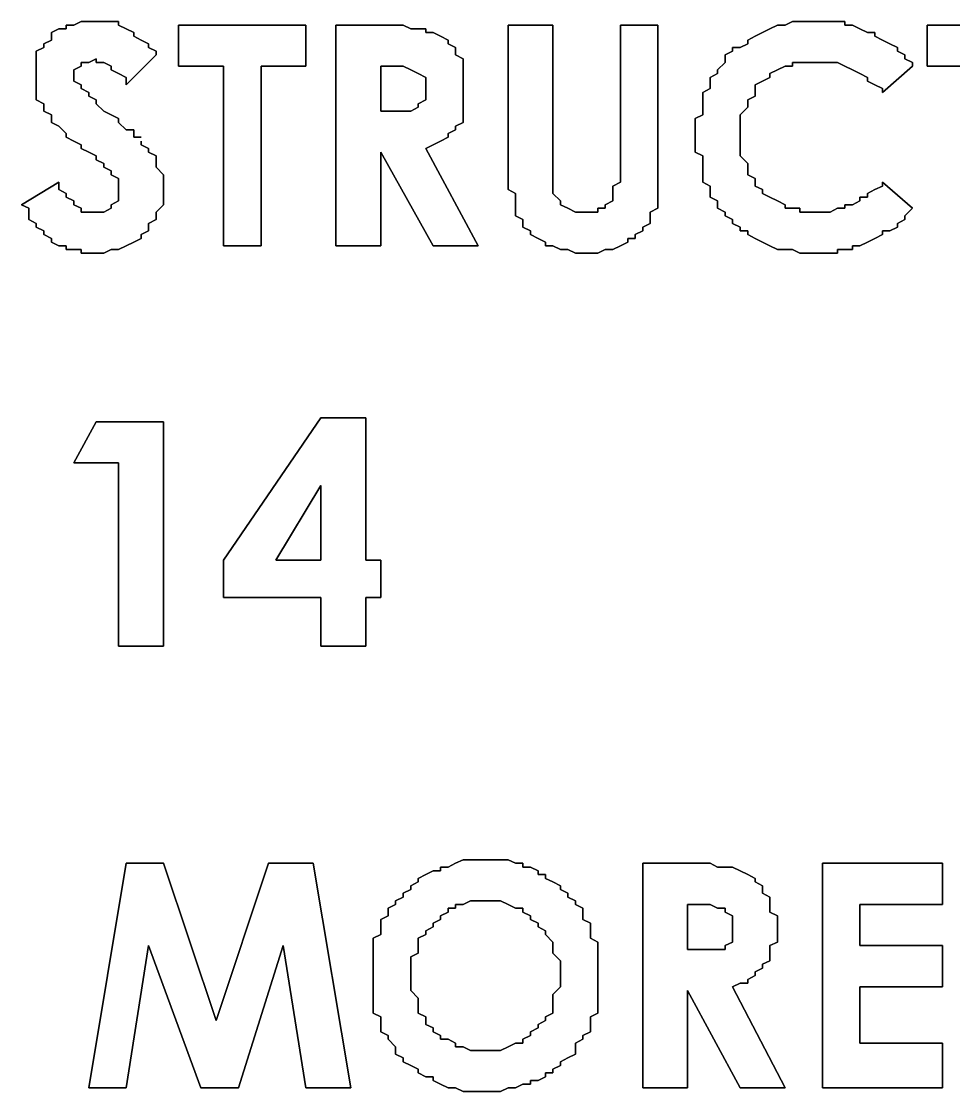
# Model space of a CAD drawing. Header units: metres. Extents: x 2.9 to 42.8, y 1.7 to 28.7.
# Drawn here: x 41.067 to 41.506, y 4.099 to 4.604 of the extents above; entities that cross this region are included whole.
import ezdxf

# ---------------------------------------------------------------- set-up
doc = ezdxf.new("R2010")
doc.units = ezdxf.units.M
doc.layers.add('NEGRO', color=7, linetype='Continuous')

msp = doc.modelspace()

# ---------------------------------------------------------------- linework, layer by layer
at = {"layer": 'NEGRO', "lineweight": -3}
for points in [[(41.0845, 4.6002), (41.081, 4.5985), (41.0845, 4.6002)], [(41.088, 4.6002), (41.0845, 4.6002), (41.088, 4.6002)], [(41.0916, 4.602), (41.088, 4.602), (41.0916, 4.602)], [(41.088, 4.602), (41.088, 4.6002), (41.088, 4.602)], [(41.0951, 4.6037), (41.0916, 4.602), (41.0951, 4.6037)], [(41.0986, 4.6037), (41.0951, 4.6037), (41.0986, 4.6037)], [(41.1021, 4.6037), (41.0986, 4.6037), (41.1021, 4.6037)], [(41.1057, 4.6037), (41.1021, 4.6037), (41.1057, 4.6037)], [(41.1092, 4.6037), (41.1057, 4.6037), (41.1092, 4.6037)], [(41.1127, 4.6037), (41.1092, 4.6037), (41.1127, 4.6037)], [(41.1127, 4.602), (41.1127, 4.6037), (41.1127, 4.602)], [(41.1162, 4.6002), (41.1127, 4.602), (41.1162, 4.6002)], [(41.1198, 4.5985), (41.1162, 4.6002), (41.1198, 4.5985)], [(41.1409, 4.602), (41.1409, 4.5826), (41.1409, 4.602)], [(41.2009, 4.602), (41.1409, 4.602), (41.2009, 4.602)], [(41.2009, 4.5826), (41.2009, 4.602), (41.2009, 4.5826)], [(41.215, 4.602), (41.215, 4.4979), (41.215, 4.602)], [(41.2362, 4.602), (41.215, 4.602), (41.2362, 4.602)], [(41.2397, 4.602), (41.2362, 4.602), (41.2397, 4.602)], [(41.2432, 4.602), (41.2397, 4.602), (41.2432, 4.602)], [(41.2468, 4.602), (41.2432, 4.602), (41.2468, 4.602)], [(41.2503, 4.6002), (41.2468, 4.602), (41.2503, 4.6002)], [(41.2538, 4.6002), (41.2503, 4.6002), (41.2538, 4.6002)], [(41.2574, 4.6002), (41.2538, 4.6002), (41.2574, 4.6002)], [(41.2574, 4.5985), (41.2574, 4.6002), (41.2574, 4.5985)], [(41.2962, 4.602), (41.2962, 4.5403), (41.2962, 4.602)], [(41.3173, 4.602), (41.2962, 4.602), (41.3173, 4.602)], [(41.3173, 4.535), (41.3173, 4.602), (41.3173, 4.535)], [(41.3667, 4.602), (41.3491, 4.602), (41.3667, 4.602)], [(41.3491, 4.602), (41.3491, 4.5367), (41.3491, 4.602)], [(41.3667, 4.5403), (41.3667, 4.602), (41.3667, 4.5403)], [(41.4196, 4.6002), (41.4161, 4.5985), (41.4196, 4.6002)], [(41.4232, 4.602), (41.4196, 4.6002), (41.4232, 4.602)], [(41.4267, 4.602), (41.4232, 4.602), (41.4267, 4.602)], [(41.4302, 4.6037), (41.4267, 4.602), (41.4302, 4.6037)], [(41.4337, 4.6037), (41.4302, 4.6037), (41.4337, 4.6037)], [(41.4373, 4.6037), (41.4337, 4.6037), (41.4373, 4.6037)], [(41.4408, 4.6037), (41.4373, 4.6037), (41.4408, 4.6037)], [(41.4443, 4.6037), (41.4408, 4.6037), (41.4443, 4.6037)], [(41.4479, 4.6037), (41.4443, 4.6037), (41.4479, 4.6037)], [(41.4514, 4.6037), (41.4479, 4.6037), (41.4514, 4.6037)], [(41.4549, 4.6037), (41.4514, 4.6037), (41.4549, 4.6037)], [(41.4549, 4.602), (41.4549, 4.6037), (41.4549, 4.602)], [(41.4584, 4.602), (41.4549, 4.602), (41.4584, 4.602)], [(41.462, 4.6002), (41.4584, 4.602), (41.462, 4.6002)], [(41.4655, 4.5985), (41.462, 4.6002), (41.4655, 4.5985)], [(41.4937, 4.602), (41.4937, 4.5826), (41.4937, 4.602)], [(41.5502, 4.602), (41.4937, 4.602), (41.5502, 4.602)], [(41.081, 4.5985), (41.081, 4.5967), (41.081, 4.5985)], [(41.081, 4.5967), (41.081, 4.5949), (41.081, 4.5967)], [(41.1198, 4.5967), (41.1198, 4.5985), (41.1198, 4.5967)], [(41.1233, 4.5949), (41.1198, 4.5967), (41.1233, 4.5949)], [(41.2609, 4.5985), (41.2574, 4.5985), (41.2609, 4.5985)], [(41.2644, 4.5967), (41.2609, 4.5985), (41.2644, 4.5967)], [(41.2679, 4.5949), (41.2644, 4.5967), (41.2679, 4.5949)], [(41.4126, 4.5967), (41.4091, 4.5949), (41.4126, 4.5967)], [(41.4161, 4.5985), (41.4126, 4.5967), (41.4161, 4.5985)], [(41.469, 4.5985), (41.4655, 4.5985), (41.469, 4.5985)], [(41.469, 4.5967), (41.469, 4.5985), (41.469, 4.5967)], [(41.4726, 4.5949), (41.469, 4.5967), (41.4726, 4.5949)], [(41.0774, 4.5914), (41.0739, 4.5896), (41.0774, 4.5914)], [(41.081, 4.5949), (41.0774, 4.5932), (41.081, 4.5949)], [(41.0774, 4.5932), (41.0774, 4.5914), (41.0774, 4.5932)], [(41.1268, 4.5932), (41.1233, 4.5949), (41.1268, 4.5932)], [(41.1268, 4.5914), (41.1268, 4.5932), (41.1268, 4.5914)], [(41.1304, 4.5896), (41.1268, 4.5914), (41.1304, 4.5896)], [(41.2679, 4.5932), (41.2679, 4.5949), (41.2679, 4.5932)], [(41.2715, 4.5914), (41.2679, 4.5932), (41.2715, 4.5914)], [(41.2715, 4.5896), (41.2715, 4.5914), (41.2715, 4.5896)], [(41.4055, 4.5914), (41.402, 4.5914), (41.4055, 4.5914)], [(41.402, 4.5914), (41.402, 4.5896), (41.402, 4.5914)], [(41.4091, 4.5932), (41.4055, 4.5914), (41.4091, 4.5932)], [(41.4091, 4.5949), (41.4091, 4.5932), (41.4091, 4.5949)], [(41.4761, 4.5932), (41.4726, 4.5949), (41.4761, 4.5932)], [(41.4796, 4.5914), (41.4761, 4.5932), (41.4796, 4.5914)], [(41.4796, 4.5896), (41.4796, 4.5914), (41.4796, 4.5896)], [(41.0739, 4.5896), (41.0739, 4.5879), (41.0739, 4.5896)], [(41.0739, 4.5879), (41.0739, 4.5843), (41.0739, 4.5879)], [(41.0986, 4.5843), (41.1021, 4.5861), (41.0986, 4.5843)], [(41.1021, 4.5861), (41.1021, 4.5843), (41.1021, 4.5861)], [(41.1162, 4.5738), (41.1304, 4.5879), (41.1162, 4.5738)], [(41.1304, 4.5879), (41.1304, 4.5896), (41.1304, 4.5879)], [(41.2715, 4.5879), (41.2715, 4.5896), (41.2715, 4.5879)], [(41.275, 4.5861), (41.2715, 4.5879), (41.275, 4.5861)], [(41.275, 4.5843), (41.275, 4.5861), (41.275, 4.5843)], [(41.402, 4.5896), (41.3985, 4.5879), (41.402, 4.5896)], [(41.3985, 4.5879), (41.3985, 4.5861), (41.3985, 4.5879)], [(41.3985, 4.5861), (41.3985, 4.5843), (41.3985, 4.5861)], [(41.4831, 4.5879), (41.4796, 4.5896), (41.4831, 4.5879)], [(41.4831, 4.5861), (41.4831, 4.5879), (41.4831, 4.5861)], [(41.4867, 4.5843), (41.4831, 4.5861), (41.4867, 4.5843)], [(41.0739, 4.5843), (41.0739, 4.5826), (41.0739, 4.5843)], [(41.0739, 4.5826), (41.0739, 4.5808), (41.0739, 4.5826)], [(41.0739, 4.5808), (41.0739, 4.5773), (41.0739, 4.5808)], [(41.0916, 4.5808), (41.0951, 4.5826), (41.0916, 4.5808)], [(41.0916, 4.5791), (41.0916, 4.5808), (41.0916, 4.5791)], [(41.0951, 4.5826), (41.0951, 4.5843), (41.0951, 4.5826)], [(41.0951, 4.5843), (41.0986, 4.5843), (41.0951, 4.5843)], [(41.1021, 4.5843), (41.1057, 4.5843), (41.1021, 4.5843)], [(41.1057, 4.5843), (41.1092, 4.5826), (41.1057, 4.5843)], [(41.1092, 4.5826), (41.1092, 4.5808), (41.1092, 4.5826)], [(41.1092, 4.5808), (41.1127, 4.5791), (41.1092, 4.5808)], [(41.1409, 4.5826), (41.1621, 4.5826), (41.1409, 4.5826)], [(41.1621, 4.5826), (41.1621, 4.4979), (41.1621, 4.5826)], [(41.1798, 4.4979), (41.1798, 4.5826), (41.1798, 4.4979)], [(41.1798, 4.5826), (41.2009, 4.5826), (41.1798, 4.5826)], [(41.2362, 4.5614), (41.2362, 4.5826), (41.2362, 4.5614)], [(41.2362, 4.5826), (41.2397, 4.5826), (41.2362, 4.5826)], [(41.2397, 4.5826), (41.2432, 4.5826), (41.2397, 4.5826)], [(41.2432, 4.5826), (41.2468, 4.5826), (41.2432, 4.5826)], [(41.2468, 4.5826), (41.2503, 4.5808), (41.2468, 4.5826)], [(41.2503, 4.5808), (41.2538, 4.5791), (41.2503, 4.5808)], [(41.275, 4.5826), (41.275, 4.5843), (41.275, 4.5826)], [(41.275, 4.5791), (41.275, 4.5826), (41.275, 4.5791)], [(41.3985, 4.5843), (41.3949, 4.5808), (41.3985, 4.5843)], [(41.3949, 4.5808), (41.3949, 4.5791), (41.3949, 4.5808)], [(41.4196, 4.5791), (41.4232, 4.5808), (41.4196, 4.5791)], [(41.4232, 4.5808), (41.4267, 4.5826), (41.4232, 4.5808)], [(41.4267, 4.5826), (41.4302, 4.5826), (41.4267, 4.5826)], [(41.4302, 4.5826), (41.4302, 4.5843), (41.4302, 4.5826)], [(41.4302, 4.5843), (41.4337, 4.5843), (41.4302, 4.5843)], [(41.4337, 4.5843), (41.4373, 4.5843), (41.4337, 4.5843)], [(41.4373, 4.5843), (41.4408, 4.5843), (41.4373, 4.5843)], [(41.4408, 4.5843), (41.4443, 4.5843), (41.4408, 4.5843)], [(41.4443, 4.5843), (41.4479, 4.5843), (41.4443, 4.5843)], [(41.4479, 4.5843), (41.4514, 4.5843), (41.4479, 4.5843)], [(41.4514, 4.5843), (41.4549, 4.5826), (41.4514, 4.5843)], [(41.4549, 4.5826), (41.4584, 4.5808), (41.4549, 4.5826)], [(41.4584, 4.5808), (41.462, 4.5791), (41.4584, 4.5808)], [(41.4726, 4.5702), (41.4867, 4.5826), (41.4726, 4.5702)], [(41.4867, 4.5826), (41.4867, 4.5843), (41.4867, 4.5826)], [(41.4937, 4.5826), (41.5114, 4.5826), (41.4937, 4.5826)], [(41.0739, 4.5773), (41.0739, 4.5738), (41.0739, 4.5773)], [(41.0916, 4.5755), (41.0916, 4.5791), (41.0916, 4.5755)], [(41.0951, 4.5738), (41.0916, 4.5755), (41.0951, 4.5738)], [(41.1127, 4.5791), (41.1162, 4.5773), (41.1127, 4.5791)], [(41.1162, 4.5773), (41.1162, 4.5738), (41.1162, 4.5773)], [(41.2538, 4.5791), (41.2574, 4.5773), (41.2538, 4.5791)], [(41.2574, 4.5773), (41.2574, 4.5738), (41.2574, 4.5773)], [(41.275, 4.5773), (41.275, 4.5791), (41.275, 4.5773)], [(41.275, 4.5738), (41.275, 4.5773), (41.275, 4.5738)], [(41.3949, 4.5791), (41.3914, 4.5773), (41.3949, 4.5791)], [(41.3914, 4.5773), (41.3914, 4.5755), (41.3914, 4.5773)], [(41.3914, 4.5755), (41.3914, 4.5738), (41.3914, 4.5755)], [(41.4126, 4.5738), (41.4161, 4.5755), (41.4126, 4.5738)], [(41.4161, 4.5755), (41.4196, 4.5773), (41.4161, 4.5755)], [(41.4196, 4.5773), (41.4196, 4.5791), (41.4196, 4.5773)], [(41.462, 4.5791), (41.4655, 4.5773), (41.462, 4.5791)], [(41.4655, 4.5773), (41.4655, 4.5755), (41.4655, 4.5773)], [(41.4655, 4.5755), (41.469, 4.5738), (41.4655, 4.5755)], [(41.0739, 4.5738), (41.0739, 4.572), (41.0739, 4.5738)], [(41.0739, 4.572), (41.0739, 4.5702), (41.0739, 4.572)], [(41.0739, 4.5702), (41.0739, 4.5667), (41.0739, 4.5702)], [(41.0951, 4.572), (41.0951, 4.5738), (41.0951, 4.572)], [(41.0986, 4.5702), (41.0951, 4.572), (41.0986, 4.5702)], [(41.0986, 4.5685), (41.0986, 4.5702), (41.0986, 4.5685)], [(41.2574, 4.5738), (41.2574, 4.572), (41.2574, 4.5738)], [(41.2574, 4.572), (41.2574, 4.5685), (41.2574, 4.572)], [(41.275, 4.572), (41.275, 4.5738), (41.275, 4.572)], [(41.275, 4.5685), (41.275, 4.572), (41.275, 4.5685)], [(41.3914, 4.572), (41.3879, 4.5702), (41.3914, 4.572)], [(41.3879, 4.5702), (41.3879, 4.5667), (41.3879, 4.5702)], [(41.3914, 4.5738), (41.3914, 4.572), (41.3914, 4.5738)], [(41.4126, 4.572), (41.4126, 4.5738), (41.4126, 4.572)], [(41.4126, 4.5685), (41.4126, 4.572), (41.4126, 4.5685)], [(41.469, 4.5738), (41.4726, 4.572), (41.469, 4.5738)], [(41.4726, 4.572), (41.4726, 4.5702), (41.4726, 4.572)], [(41.0739, 4.5667), (41.0774, 4.5649), (41.0739, 4.5667)], [(41.0774, 4.5649), (41.0774, 4.5632), (41.0774, 4.5649)], [(41.1021, 4.5667), (41.0986, 4.5685), (41.1021, 4.5667)], [(41.1021, 4.5649), (41.1021, 4.5667), (41.1021, 4.5649)], [(41.1057, 4.5614), (41.1021, 4.5649), (41.1057, 4.5614)], [(41.2574, 4.5667), (41.2538, 4.5649), (41.2574, 4.5667)], [(41.2538, 4.5649), (41.2538, 4.5632), (41.2538, 4.5649)], [(41.2574, 4.5685), (41.2574, 4.5667), (41.2574, 4.5685)], [(41.275, 4.5667), (41.275, 4.5685), (41.275, 4.5667)], [(41.275, 4.5632), (41.275, 4.5667), (41.275, 4.5632)], [(41.3879, 4.5667), (41.3879, 4.5649), (41.3879, 4.5667)], [(41.3879, 4.5649), (41.3879, 4.5632), (41.3879, 4.5649)], [(41.4091, 4.5667), (41.4126, 4.5685), (41.4091, 4.5667)], [(41.4091, 4.5649), (41.4091, 4.5667), (41.4091, 4.5649)], [(41.4091, 4.5632), (41.4091, 4.5649), (41.4091, 4.5632)], [(41.0774, 4.5632), (41.0774, 4.5614), (41.0774, 4.5632)], [(41.0774, 4.5614), (41.081, 4.5597), (41.0774, 4.5614)], [(41.1092, 4.5597), (41.1057, 4.5614), (41.1092, 4.5597)], [(41.2397, 4.5614), (41.2362, 4.5614), (41.2397, 4.5614)], [(41.2432, 4.5614), (41.2397, 4.5614), (41.2432, 4.5614)], [(41.2468, 4.5614), (41.2432, 4.5614), (41.2468, 4.5614)], [(41.2503, 4.5614), (41.2468, 4.5614), (41.2503, 4.5614)], [(41.2538, 4.5632), (41.2503, 4.5614), (41.2538, 4.5632)], [(41.275, 4.5614), (41.275, 4.5632), (41.275, 4.5614)], [(41.275, 4.5597), (41.275, 4.5614), (41.275, 4.5597)], [(41.3879, 4.5632), (41.3879, 4.5597), (41.3879, 4.5632)], [(41.4055, 4.5597), (41.4091, 4.5632), (41.4055, 4.5597)], [(41.081, 4.5597), (41.081, 4.5579), (41.081, 4.5597)], [(41.081, 4.5579), (41.081, 4.5561), (41.081, 4.5579)], [(41.081, 4.5561), (41.0845, 4.5544), (41.081, 4.5561)], [(41.1127, 4.5579), (41.1092, 4.5597), (41.1127, 4.5579)], [(41.1127, 4.5561), (41.1127, 4.5579), (41.1127, 4.5561)], [(41.1162, 4.5526), (41.1127, 4.5561), (41.1162, 4.5526)], [(41.2715, 4.5544), (41.275, 4.5561), (41.2715, 4.5544)], [(41.275, 4.5561), (41.275, 4.5597), (41.275, 4.5561)], [(41.3879, 4.5597), (41.3844, 4.5579), (41.3879, 4.5597)], [(41.3844, 4.5579), (41.3844, 4.5544), (41.3844, 4.5579)], [(41.4055, 4.5579), (41.4055, 4.5597), (41.4055, 4.5579)], [(41.4055, 4.5561), (41.4055, 4.5579), (41.4055, 4.5561)], [(41.4055, 4.5526), (41.4055, 4.5561), (41.4055, 4.5526)], [(41.0845, 4.5544), (41.088, 4.5508), (41.0845, 4.5544)], [(41.088, 4.5508), (41.088, 4.5491), (41.088, 4.5508)], [(41.1198, 4.5526), (41.1162, 4.5526), (41.1198, 4.5526)], [(41.1198, 4.5508), (41.1198, 4.5526), (41.1198, 4.5508)], [(41.1198, 4.5491), (41.1198, 4.5508), (41.1198, 4.5491)], [(41.2679, 4.5508), (41.2715, 4.5526), (41.2679, 4.5508)], [(41.2679, 4.5491), (41.2679, 4.5508), (41.2679, 4.5491)], [(41.2715, 4.5526), (41.2715, 4.5544), (41.2715, 4.5526)], [(41.3844, 4.5544), (41.3844, 4.5526), (41.3844, 4.5544)], [(41.3844, 4.5526), (41.3844, 4.5491), (41.3844, 4.5526)], [(41.4055, 4.5508), (41.4055, 4.5526), (41.4055, 4.5508)], [(41.4055, 4.5491), (41.4055, 4.5508), (41.4055, 4.5491)], [(41.088, 4.5491), (41.0916, 4.5473), (41.088, 4.5491)], [(41.0916, 4.5473), (41.0951, 4.5455), (41.0916, 4.5473)], [(41.0951, 4.5455), (41.0951, 4.5438), (41.0951, 4.5455)], [(41.1233, 4.5491), (41.1198, 4.5491), (41.1233, 4.5491)], [(41.1233, 4.5455), (41.1233, 4.5473), (41.1233, 4.5455)], [(41.1268, 4.5438), (41.1233, 4.5455), (41.1268, 4.5438)], [(41.2574, 4.5438), (41.2609, 4.5455), (41.2574, 4.5438)], [(41.2609, 4.5455), (41.2644, 4.5473), (41.2609, 4.5455)], [(41.2644, 4.5473), (41.2679, 4.5491), (41.2644, 4.5473)], [(41.3844, 4.5491), (41.3844, 4.5473), (41.3844, 4.5491)], [(41.3844, 4.5473), (41.3844, 4.5455), (41.3844, 4.5473)], [(41.3844, 4.5455), (41.3844, 4.542), (41.3844, 4.5455)], [(41.4055, 4.5473), (41.4055, 4.5491), (41.4055, 4.5473)], [(41.4055, 4.5438), (41.4055, 4.5473), (41.4055, 4.5438)], [(41.0951, 4.5438), (41.0986, 4.542), (41.0951, 4.5438)], [(41.0986, 4.542), (41.1021, 4.5403), (41.0986, 4.542)], [(41.1021, 4.5403), (41.1021, 4.5385), (41.1021, 4.5403)], [(41.1268, 4.542), (41.1268, 4.5438), (41.1268, 4.542)], [(41.1304, 4.5403), (41.1268, 4.542), (41.1304, 4.5403)], [(41.1304, 4.5385), (41.1304, 4.5403), (41.1304, 4.5385)], [(41.2362, 4.4979), (41.2362, 4.542), (41.2362, 4.4979)], [(41.2362, 4.542), (41.2609, 4.4979), (41.2362, 4.542)], [(41.2821, 4.4979), (41.2574, 4.5438), (41.2821, 4.4979)], [(41.2962, 4.5403), (41.2962, 4.5367), (41.2962, 4.5403)], [(41.3667, 4.5367), (41.3667, 4.5403), (41.3667, 4.5367)], [(41.3844, 4.542), (41.3879, 4.5403), (41.3844, 4.542)], [(41.3879, 4.5403), (41.3879, 4.5367), (41.3879, 4.5403)], [(41.4055, 4.542), (41.4055, 4.5438), (41.4055, 4.542)], [(41.4055, 4.5403), (41.4055, 4.542), (41.4055, 4.5403)], [(41.4091, 4.5367), (41.4055, 4.5403), (41.4091, 4.5367)], [(41.1021, 4.5385), (41.1057, 4.5367), (41.1021, 4.5385)], [(41.1057, 4.5367), (41.1057, 4.535), (41.1057, 4.5367)], [(41.1057, 4.535), (41.1092, 4.5332), (41.1057, 4.535)], [(41.1304, 4.5367), (41.1304, 4.5385), (41.1304, 4.5367)], [(41.1304, 4.535), (41.1304, 4.5367), (41.1304, 4.535)], [(41.1339, 4.5314), (41.1304, 4.535), (41.1339, 4.5314)], [(41.2962, 4.5367), (41.2962, 4.5332), (41.2962, 4.5367)], [(41.3173, 4.5314), (41.3173, 4.535), (41.3173, 4.5314)], [(41.3491, 4.5367), (41.3491, 4.535), (41.3491, 4.5367)], [(41.3491, 4.535), (41.3491, 4.5314), (41.3491, 4.535)], [(41.3667, 4.5332), (41.3667, 4.5367), (41.3667, 4.5332)], [(41.3879, 4.5367), (41.3879, 4.535), (41.3879, 4.5367)], [(41.3879, 4.535), (41.3879, 4.5332), (41.3879, 4.535)], [(41.4091, 4.535), (41.4091, 4.5367), (41.4091, 4.535)], [(41.4091, 4.5332), (41.4091, 4.535), (41.4091, 4.5332)], [(41.1092, 4.5332), (41.1092, 4.5314), (41.1092, 4.5332)], [(41.1092, 4.5314), (41.1127, 4.5297), (41.1092, 4.5314)], [(41.1127, 4.5297), (41.1127, 4.5279), (41.1127, 4.5297)], [(41.1339, 4.5297), (41.1339, 4.5314), (41.1339, 4.5297)], [(41.1339, 4.5261), (41.1339, 4.5297), (41.1339, 4.5261)], [(41.2962, 4.5332), (41.2962, 4.5314), (41.2962, 4.5332)], [(41.2962, 4.5314), (41.2962, 4.5279), (41.2962, 4.5314)], [(41.3173, 4.5279), (41.3173, 4.5314), (41.3173, 4.5279)], [(41.3491, 4.5314), (41.3491, 4.5279), (41.3491, 4.5314)], [(41.3667, 4.5297), (41.3667, 4.5332), (41.3667, 4.5297)], [(41.3667, 4.5279), (41.3667, 4.5297), (41.3667, 4.5279)], [(41.3879, 4.5332), (41.3879, 4.5297), (41.3879, 4.5332)], [(41.3879, 4.5297), (41.3879, 4.5279), (41.3879, 4.5297)], [(41.4091, 4.5314), (41.4091, 4.5332), (41.4091, 4.5314)], [(41.4126, 4.5297), (41.4091, 4.5314), (41.4126, 4.5297)], [(41.4126, 4.5261), (41.4126, 4.5297), (41.4126, 4.5261)], [(41.0845, 4.5279), (41.0669, 4.5173), (41.0845, 4.5279)], [(41.0845, 4.5244), (41.0845, 4.5279), (41.0845, 4.5244)], [(41.1127, 4.5279), (41.1127, 4.5261), (41.1127, 4.5279)], [(41.1127, 4.5261), (41.1127, 4.5226), (41.1127, 4.5261)], [(41.1339, 4.5244), (41.1339, 4.5261), (41.1339, 4.5244)], [(41.2962, 4.5279), (41.2962, 4.5244), (41.2962, 4.5279)], [(41.3173, 4.5261), (41.3173, 4.5279), (41.3173, 4.5261)], [(41.3173, 4.5226), (41.3173, 4.5261), (41.3173, 4.5226)], [(41.3491, 4.5279), (41.3456, 4.5261), (41.3491, 4.5279)], [(41.3456, 4.5261), (41.3456, 4.5244), (41.3456, 4.5261)], [(41.3667, 4.5244), (41.3667, 4.5279), (41.3667, 4.5244)], [(41.3879, 4.5279), (41.3914, 4.5261), (41.3879, 4.5279)], [(41.3914, 4.5261), (41.3914, 4.5244), (41.3914, 4.5261)], [(41.4161, 4.5244), (41.4126, 4.5261), (41.4161, 4.5244)], [(41.4726, 4.5261), (41.469, 4.5244), (41.4726, 4.5261)], [(41.4867, 4.5156), (41.4726, 4.5279), (41.4867, 4.5156)], [(41.4726, 4.5279), (41.4726, 4.5261), (41.4726, 4.5279)], [(41.088, 4.5226), (41.0845, 4.5244), (41.088, 4.5226)], [(41.088, 4.5208), (41.088, 4.5226), (41.088, 4.5208)], [(41.0916, 4.5191), (41.088, 4.5208), (41.0916, 4.5191)], [(41.1127, 4.5226), (41.1127, 4.5208), (41.1127, 4.5226)], [(41.1127, 4.5208), (41.1127, 4.5191), (41.1127, 4.5208)], [(41.1339, 4.5208), (41.1339, 4.5244), (41.1339, 4.5208)], [(41.1339, 4.5191), (41.1339, 4.5208), (41.1339, 4.5191)], [(41.2962, 4.5244), (41.2997, 4.5226), (41.2962, 4.5244)], [(41.2997, 4.5226), (41.2997, 4.5208), (41.2997, 4.5226)], [(41.2997, 4.5208), (41.2997, 4.5173), (41.2997, 4.5208)], [(41.3209, 4.5191), (41.3173, 4.5226), (41.3209, 4.5191)], [(41.3456, 4.5244), (41.3456, 4.5226), (41.3456, 4.5244)], [(41.3456, 4.5226), (41.3456, 4.5191), (41.3456, 4.5226)], [(41.3667, 4.5226), (41.3667, 4.5244), (41.3667, 4.5226)], [(41.3667, 4.5208), (41.3667, 4.5226), (41.3667, 4.5208)], [(41.3667, 4.5191), (41.3667, 4.5208), (41.3667, 4.5191)], [(41.3914, 4.5244), (41.3914, 4.5208), (41.3914, 4.5244)], [(41.3914, 4.5208), (41.3949, 4.5191), (41.3914, 4.5208)], [(41.4161, 4.5226), (41.4161, 4.5244), (41.4161, 4.5226)], [(41.4196, 4.5208), (41.4161, 4.5226), (41.4196, 4.5208)], [(41.4232, 4.5191), (41.4196, 4.5208), (41.4232, 4.5191)], [(41.4655, 4.5208), (41.462, 4.5208), (41.4655, 4.5208)], [(41.462, 4.5208), (41.462, 4.5191), (41.462, 4.5208)], [(41.469, 4.5244), (41.4655, 4.5226), (41.469, 4.5244)], [(41.4655, 4.5226), (41.4655, 4.5208), (41.4655, 4.5226)], [(41.0669, 4.5173), (41.0704, 4.5156), (41.0669, 4.5173)], [(41.0704, 4.5156), (41.0704, 4.512), (41.0704, 4.5156)], [(41.0916, 4.5173), (41.0916, 4.5191), (41.0916, 4.5173)], [(41.0951, 4.5156), (41.0916, 4.5173), (41.0951, 4.5156)], [(41.0951, 4.5138), (41.0951, 4.5156), (41.0951, 4.5138)], [(41.1092, 4.5156), (41.1057, 4.5138), (41.1092, 4.5156)], [(41.1127, 4.5191), (41.1092, 4.5173), (41.1127, 4.5191)], [(41.1092, 4.5173), (41.1092, 4.5156), (41.1092, 4.5173)], [(41.1304, 4.5138), (41.1339, 4.5173), (41.1304, 4.5138)], [(41.1339, 4.5173), (41.1339, 4.5191), (41.1339, 4.5173)], [(41.2997, 4.5173), (41.2997, 4.5156), (41.2997, 4.5173)], [(41.2997, 4.5156), (41.2997, 4.5138), (41.2997, 4.5156)], [(41.3209, 4.5173), (41.3209, 4.5191), (41.3209, 4.5173)], [(41.3244, 4.5156), (41.3209, 4.5173), (41.3244, 4.5156)], [(41.3279, 4.5138), (41.3244, 4.5156), (41.3279, 4.5138)], [(41.342, 4.5156), (41.3385, 4.5156), (41.342, 4.5156)], [(41.3385, 4.5156), (41.3385, 4.5138), (41.3385, 4.5156)], [(41.3456, 4.5191), (41.342, 4.5173), (41.3456, 4.5191)], [(41.342, 4.5173), (41.342, 4.5156), (41.342, 4.5173)], [(41.3632, 4.5138), (41.3667, 4.5156), (41.3632, 4.5138)], [(41.3667, 4.5173), (41.3667, 4.5191), (41.3667, 4.5173)], [(41.3667, 4.5156), (41.3667, 4.5173), (41.3667, 4.5156)], [(41.3949, 4.5191), (41.3949, 4.5173), (41.3949, 4.5191)], [(41.3949, 4.5173), (41.3949, 4.5156), (41.3949, 4.5173)], [(41.3949, 4.5156), (41.3985, 4.5138), (41.3949, 4.5156)], [(41.4267, 4.5173), (41.4232, 4.5191), (41.4267, 4.5173)], [(41.4267, 4.5156), (41.4267, 4.5173), (41.4267, 4.5156)], [(41.4302, 4.5156), (41.4267, 4.5156), (41.4302, 4.5156)], [(41.4337, 4.5156), (41.4302, 4.5156), (41.4337, 4.5156)], [(41.4337, 4.5138), (41.4337, 4.5156), (41.4337, 4.5138)], [(41.4514, 4.5156), (41.4479, 4.5138), (41.4514, 4.5156)], [(41.4549, 4.5156), (41.4514, 4.5156), (41.4549, 4.5156)], [(41.4584, 4.5173), (41.4549, 4.5173), (41.4584, 4.5173)], [(41.4549, 4.5173), (41.4549, 4.5156), (41.4549, 4.5173)], [(41.462, 4.5191), (41.4584, 4.5173), (41.462, 4.5191)], [(41.4831, 4.512), (41.4867, 4.5156), (41.4831, 4.512)], [(41.0704, 4.512), (41.0704, 4.5103), (41.0704, 4.512)], [(41.0704, 4.5103), (41.0739, 4.5085), (41.0704, 4.5103)], [(41.0986, 4.5138), (41.0951, 4.5138), (41.0986, 4.5138)], [(41.1021, 4.5138), (41.0986, 4.5138), (41.1021, 4.5138)], [(41.1057, 4.5138), (41.1021, 4.5138), (41.1057, 4.5138)], [(41.1268, 4.5085), (41.1304, 4.5103), (41.1268, 4.5085)], [(41.1304, 4.512), (41.1304, 4.5138), (41.1304, 4.512)], [(41.1304, 4.5103), (41.1304, 4.512), (41.1304, 4.5103)], [(41.2997, 4.5138), (41.2997, 4.512), (41.2997, 4.5138)], [(41.2997, 4.512), (41.3032, 4.5103), (41.2997, 4.512)], [(41.3032, 4.5103), (41.3032, 4.5085), (41.3032, 4.5103)], [(41.3314, 4.5138), (41.3279, 4.5138), (41.3314, 4.5138)], [(41.335, 4.5138), (41.3314, 4.5138), (41.335, 4.5138)], [(41.3385, 4.5138), (41.335, 4.5138), (41.3385, 4.5138)], [(41.3632, 4.5103), (41.3632, 4.5138), (41.3632, 4.5103)], [(41.3632, 4.5085), (41.3632, 4.5103), (41.3632, 4.5085)], [(41.3985, 4.5138), (41.3985, 4.512), (41.3985, 4.5138)], [(41.3985, 4.512), (41.402, 4.5103), (41.3985, 4.512)], [(41.402, 4.5103), (41.402, 4.5085), (41.402, 4.5103)], [(41.4373, 4.5138), (41.4337, 4.5138), (41.4373, 4.5138)], [(41.4408, 4.5138), (41.4373, 4.5138), (41.4408, 4.5138)], [(41.4443, 4.5138), (41.4408, 4.5138), (41.4443, 4.5138)], [(41.4479, 4.5138), (41.4443, 4.5138), (41.4479, 4.5138)], [(41.4796, 4.5085), (41.4831, 4.5103), (41.4796, 4.5085)], [(41.4831, 4.5103), (41.4831, 4.512), (41.4831, 4.5103)], [(41.0739, 4.5085), (41.0739, 4.5067), (41.0739, 4.5085)], [(41.0739, 4.5067), (41.0774, 4.505), (41.0739, 4.5067)], [(41.0774, 4.505), (41.0774, 4.5032), (41.0774, 4.505)], [(41.1233, 4.5032), (41.1268, 4.505), (41.1233, 4.5032)], [(41.1268, 4.5067), (41.1268, 4.5085), (41.1268, 4.5067)], [(41.1268, 4.505), (41.1268, 4.5067), (41.1268, 4.505)], [(41.3032, 4.5085), (41.3032, 4.5067), (41.3032, 4.5085)], [(41.3032, 4.5067), (41.3068, 4.505), (41.3032, 4.5067)], [(41.3068, 4.505), (41.3068, 4.5032), (41.3068, 4.505)], [(41.3561, 4.5032), (41.3597, 4.505), (41.3561, 4.5032)], [(41.3597, 4.5067), (41.3632, 4.5085), (41.3597, 4.5067)], [(41.3597, 4.505), (41.3597, 4.5067), (41.3597, 4.505)], [(41.402, 4.5085), (41.4055, 4.5067), (41.402, 4.5085)], [(41.4055, 4.5067), (41.4055, 4.505), (41.4055, 4.5067)], [(41.4055, 4.505), (41.4091, 4.505), (41.4055, 4.505)], [(41.4091, 4.505), (41.4091, 4.5032), (41.4091, 4.505)], [(41.4726, 4.5032), (41.4726, 4.505), (41.4726, 4.5032)], [(41.4726, 4.505), (41.4761, 4.505), (41.4726, 4.505)], [(41.4761, 4.505), (41.4796, 4.5067), (41.4761, 4.505)], [(41.4796, 4.5067), (41.4796, 4.5085), (41.4796, 4.5067)], [(41.0774, 4.5032), (41.081, 4.5014), (41.0774, 4.5032)], [(41.081, 4.5014), (41.081, 4.4997), (41.081, 4.5014)], [(41.081, 4.4997), (41.0845, 4.4979), (41.081, 4.4997)], [(41.1162, 4.4979), (41.1198, 4.4997), (41.1162, 4.4979)], [(41.1198, 4.4997), (41.1233, 4.5014), (41.1198, 4.4997)], [(41.1233, 4.5014), (41.1233, 4.5032), (41.1233, 4.5014)], [(41.3068, 4.5032), (41.3103, 4.5014), (41.3068, 4.5032)], [(41.3103, 4.5014), (41.3138, 4.4997), (41.3103, 4.5014)], [(41.3138, 4.4997), (41.3138, 4.4979), (41.3138, 4.4997)], [(41.3491, 4.4979), (41.3526, 4.4997), (41.3491, 4.4979)], [(41.3526, 4.4997), (41.3526, 4.5014), (41.3526, 4.4997)], [(41.3526, 4.5014), (41.3561, 4.5014), (41.3526, 4.5014)], [(41.3561, 4.5014), (41.3561, 4.5032), (41.3561, 4.5014)], [(41.4091, 4.5032), (41.4126, 4.5014), (41.4091, 4.5032)], [(41.4126, 4.5014), (41.4161, 4.4997), (41.4126, 4.5014)], [(41.4161, 4.4997), (41.4196, 4.4979), (41.4161, 4.4997)], [(41.462, 4.4979), (41.4655, 4.4997), (41.462, 4.4979)], [(41.4655, 4.4997), (41.469, 4.5014), (41.4655, 4.4997)], [(41.469, 4.5014), (41.4726, 4.5032), (41.469, 4.5014)], [(41.0845, 4.4979), (41.088, 4.4979), (41.0845, 4.4979)], [(41.088, 4.4979), (41.088, 4.4962), (41.088, 4.4979)], [(41.088, 4.4962), (41.0916, 4.4962), (41.088, 4.4962)], [(41.0916, 4.4962), (41.0951, 4.4962), (41.0916, 4.4962)], [(41.0951, 4.4962), (41.0951, 4.4944), (41.0951, 4.4962)], [(41.0951, 4.4944), (41.0986, 4.4944), (41.0951, 4.4944)], [(41.0986, 4.4944), (41.1021, 4.4944), (41.0986, 4.4944)], [(41.1021, 4.4944), (41.1057, 4.4944), (41.1021, 4.4944)], [(41.1057, 4.4944), (41.1092, 4.4962), (41.1057, 4.4944)], [(41.1092, 4.4962), (41.1127, 4.4962), (41.1092, 4.4962)], [(41.1127, 4.4962), (41.1162, 4.4979), (41.1127, 4.4962)], [(41.1621, 4.4979), (41.1798, 4.4979), (41.1621, 4.4979)], [(41.215, 4.4979), (41.2362, 4.4979), (41.215, 4.4979)], [(41.2609, 4.4979), (41.2821, 4.4979), (41.2609, 4.4979)], [(41.3138, 4.4979), (41.3173, 4.4979), (41.3138, 4.4979)], [(41.3173, 4.4979), (41.3209, 4.4962), (41.3173, 4.4979)], [(41.3209, 4.4962), (41.3244, 4.4962), (41.3209, 4.4962)], [(41.3244, 4.4962), (41.3279, 4.4944), (41.3244, 4.4962)], [(41.3279, 4.4944), (41.3314, 4.4944), (41.3279, 4.4944)], [(41.3314, 4.4944), (41.335, 4.4944), (41.3314, 4.4944)], [(41.335, 4.4944), (41.3385, 4.4944), (41.335, 4.4944)], [(41.3385, 4.4944), (41.342, 4.4962), (41.3385, 4.4944)], [(41.342, 4.4962), (41.3456, 4.4962), (41.342, 4.4962)], [(41.3456, 4.4962), (41.3491, 4.4979), (41.3456, 4.4962)], [(41.4196, 4.4979), (41.4232, 4.4962), (41.4196, 4.4979)], [(41.4232, 4.4962), (41.4267, 4.4962), (41.4232, 4.4962)], [(41.4267, 4.4962), (41.4302, 4.4962), (41.4267, 4.4962)], [(41.4302, 4.4962), (41.4337, 4.4944), (41.4302, 4.4962)], [(41.4337, 4.4944), (41.4373, 4.4944), (41.4337, 4.4944)], [(41.4373, 4.4944), (41.4408, 4.4944), (41.4373, 4.4944)], [(41.4408, 4.4944), (41.4443, 4.4944), (41.4408, 4.4944)], [(41.4443, 4.4944), (41.4479, 4.4944), (41.4443, 4.4944)], [(41.4479, 4.4944), (41.4514, 4.4944), (41.4479, 4.4944)], [(41.4514, 4.4944), (41.4514, 4.4962), (41.4514, 4.4944)], [(41.4514, 4.4962), (41.4549, 4.4962), (41.4514, 4.4962)], [(41.4549, 4.4962), (41.4584, 4.4962), (41.4549, 4.4962)], [(41.4584, 4.4962), (41.4584, 4.4979), (41.4584, 4.4962)], [(41.4584, 4.4979), (41.462, 4.4979), (41.4584, 4.4979)], [(41.1021, 4.415), (41.0916, 4.3956), (41.1021, 4.415)], [(41.1339, 4.415), (41.1021, 4.415), (41.1339, 4.415)], [(41.1339, 4.3092), (41.1339, 4.415), (41.1339, 4.3092)], [(41.208, 4.4168), (41.1621, 4.3497), (41.208, 4.4168)], [(41.2291, 4.4168), (41.208, 4.4168), (41.2291, 4.4168)], [(41.2291, 4.3497), (41.2291, 4.4168), (41.2291, 4.3497)], [(41.0916, 4.3956), (41.1127, 4.3956), (41.0916, 4.3956)], [(41.1127, 4.3956), (41.1127, 4.3092), (41.1127, 4.3956)], [(41.1868, 4.3497), (41.208, 4.385), (41.1868, 4.3497)], [(41.208, 4.385), (41.208, 4.3497), (41.208, 4.385)], [(41.1621, 4.3497), (41.1621, 4.3321), (41.1621, 4.3497)], [(41.208, 4.3497), (41.1868, 4.3497), (41.208, 4.3497)], [(41.2362, 4.3497), (41.2291, 4.3497), (41.2362, 4.3497)], [(41.2362, 4.3321), (41.2362, 4.3497), (41.2362, 4.3321)], [(41.1621, 4.3321), (41.208, 4.3321), (41.1621, 4.3321)], [(41.208, 4.3321), (41.208, 4.3092), (41.208, 4.3321)], [(41.2291, 4.3092), (41.2291, 4.3321), (41.2291, 4.3092)], [(41.2291, 4.3321), (41.2362, 4.3321), (41.2291, 4.3321)], [(41.1127, 4.3092), (41.1339, 4.3092), (41.1127, 4.3092)], [(41.208, 4.3092), (41.2291, 4.3092), (41.208, 4.3092)], [(41.1162, 4.2069), (41.0986, 4.101), (41.1162, 4.2069)], [(41.1339, 4.2069), (41.1162, 4.2069), (41.1339, 4.2069)], [(41.1586, 4.1328), (41.1339, 4.2069), (41.1586, 4.1328)], [(41.1833, 4.2069), (41.1586, 4.1328), (41.1833, 4.2069)], [(41.2044, 4.2069), (41.1833, 4.2069), (41.2044, 4.2069)], [(41.2221, 4.101), (41.2044, 4.2069), (41.2221, 4.101)], [(41.2715, 4.2069), (41.2679, 4.2051), (41.2715, 4.2069)], [(41.275, 4.2086), (41.2715, 4.2069), (41.275, 4.2086)], [(41.2785, 4.2086), (41.275, 4.2086), (41.2785, 4.2086)], [(41.2821, 4.2086), (41.2785, 4.2086), (41.2821, 4.2086)], [(41.2856, 4.2086), (41.2821, 4.2086), (41.2856, 4.2086)], [(41.2891, 4.2086), (41.2856, 4.2086), (41.2891, 4.2086)], [(41.2926, 4.2086), (41.2891, 4.2086), (41.2926, 4.2086)], [(41.2962, 4.2086), (41.2926, 4.2086), (41.2962, 4.2086)], [(41.2997, 4.2069), (41.2962, 4.2086), (41.2997, 4.2069)], [(41.3032, 4.2069), (41.2997, 4.2069), (41.3032, 4.2069)], [(41.3032, 4.2051), (41.3032, 4.2069), (41.3032, 4.2051)], [(41.3597, 4.2069), (41.3597, 4.101), (41.3597, 4.2069)], [(41.3808, 4.2069), (41.3597, 4.2069), (41.3808, 4.2069)], [(41.3844, 4.2069), (41.3808, 4.2069), (41.3844, 4.2069)], [(41.3879, 4.2069), (41.3844, 4.2069), (41.3879, 4.2069)], [(41.3914, 4.2069), (41.3879, 4.2069), (41.3914, 4.2069)], [(41.3949, 4.2051), (41.3914, 4.2069), (41.3949, 4.2051)], [(41.4443, 4.2069), (41.4443, 4.101), (41.4443, 4.2069)], [(41.5008, 4.2069), (41.4443, 4.2069), (41.5008, 4.2069)], [(41.5008, 4.1875), (41.5008, 4.2069), (41.5008, 4.1875)], [(41.2609, 4.2033), (41.2574, 4.2016), (41.2609, 4.2033)], [(41.2644, 4.2033), (41.2609, 4.2033), (41.2644, 4.2033)], [(41.2679, 4.2051), (41.2644, 4.2051), (41.2679, 4.2051)], [(41.2644, 4.2051), (41.2644, 4.2033), (41.2644, 4.2051)], [(41.3068, 4.2051), (41.3032, 4.2051), (41.3068, 4.2051)], [(41.3103, 4.2033), (41.3068, 4.2051), (41.3103, 4.2033)], [(41.3103, 4.2016), (41.3103, 4.2033), (41.3103, 4.2016)], [(41.3985, 4.2051), (41.3949, 4.2051), (41.3985, 4.2051)], [(41.402, 4.2051), (41.3985, 4.2051), (41.402, 4.2051)], [(41.4055, 4.2033), (41.402, 4.2051), (41.4055, 4.2033)], [(41.4091, 4.2016), (41.4055, 4.2033), (41.4091, 4.2016)], [(41.2538, 4.1981), (41.2503, 4.1963), (41.2538, 4.1981)], [(41.2574, 4.2016), (41.2538, 4.1998), (41.2574, 4.2016)], [(41.2538, 4.1998), (41.2538, 4.1981), (41.2538, 4.1998)], [(41.3138, 4.2016), (41.3103, 4.2016), (41.3138, 4.2016)], [(41.3138, 4.1998), (41.3138, 4.2016), (41.3138, 4.1998)], [(41.3173, 4.1981), (41.3138, 4.1998), (41.3173, 4.1981)], [(41.3209, 4.1963), (41.3173, 4.1981), (41.3209, 4.1963)], [(41.4126, 4.1998), (41.4091, 4.2016), (41.4126, 4.1998)], [(41.4126, 4.1981), (41.4126, 4.1998), (41.4126, 4.1981)], [(41.4161, 4.1963), (41.4126, 4.1981), (41.4161, 4.1963)], [(41.2503, 4.1945), (41.2468, 4.1928), (41.2503, 4.1945)], [(41.2468, 4.1928), (41.2468, 4.191), (41.2468, 4.1928)], [(41.2503, 4.1963), (41.2503, 4.1945), (41.2503, 4.1963)], [(41.3209, 4.1945), (41.3209, 4.1963), (41.3209, 4.1945)], [(41.3244, 4.1928), (41.3209, 4.1945), (41.3244, 4.1928)], [(41.3244, 4.191), (41.3244, 4.1928), (41.3244, 4.191)], [(41.4161, 4.1945), (41.4161, 4.1963), (41.4161, 4.1945)], [(41.4161, 4.1928), (41.4161, 4.1945), (41.4161, 4.1928)], [(41.4196, 4.191), (41.4161, 4.1928), (41.4196, 4.191)], [(41.2432, 4.1875), (41.2397, 4.1857), (41.2432, 4.1875)], [(41.2468, 4.191), (41.2432, 4.1892), (41.2468, 4.191)], [(41.2432, 4.1892), (41.2432, 4.1875), (41.2432, 4.1892)], [(41.2715, 4.1857), (41.2715, 4.1875), (41.2715, 4.1857)], [(41.2715, 4.1875), (41.275, 4.1875), (41.2715, 4.1875)], [(41.275, 4.1875), (41.2785, 4.1892), (41.275, 4.1875)], [(41.2785, 4.1892), (41.2821, 4.1892), (41.2785, 4.1892)], [(41.2821, 4.1892), (41.2856, 4.1892), (41.2821, 4.1892)], [(41.2856, 4.1892), (41.2891, 4.1892), (41.2856, 4.1892)], [(41.2891, 4.1892), (41.2926, 4.1892), (41.2891, 4.1892)], [(41.2926, 4.1892), (41.2962, 4.1875), (41.2926, 4.1892)], [(41.2962, 4.1875), (41.2997, 4.1857), (41.2962, 4.1875)], [(41.3279, 4.1892), (41.3244, 4.191), (41.3279, 4.1892)], [(41.3279, 4.1875), (41.3279, 4.1892), (41.3279, 4.1875)], [(41.3314, 4.1857), (41.3279, 4.1875), (41.3314, 4.1857)], [(41.3808, 4.1663), (41.3808, 4.1875), (41.3808, 4.1663)], [(41.3808, 4.1875), (41.3844, 4.1875), (41.3808, 4.1875)], [(41.3844, 4.1875), (41.3879, 4.1875), (41.3844, 4.1875)], [(41.3879, 4.1875), (41.3914, 4.1875), (41.3879, 4.1875)], [(41.3914, 4.1875), (41.3949, 4.1857), (41.3914, 4.1875)], [(41.4196, 4.1892), (41.4196, 4.191), (41.4196, 4.1892)], [(41.4196, 4.1857), (41.4196, 4.1892), (41.4196, 4.1857)], [(41.462, 4.1681), (41.462, 4.1875), (41.462, 4.1681)], [(41.462, 4.1875), (41.5008, 4.1875), (41.462, 4.1875)], [(41.2397, 4.1822), (41.2362, 4.1804), (41.2397, 4.1822)], [(41.2397, 4.1857), (41.2397, 4.1839), (41.2397, 4.1857)], [(41.2397, 4.1839), (41.2397, 4.1822), (41.2397, 4.1839)], [(41.2644, 4.1822), (41.2679, 4.1839), (41.2644, 4.1822)], [(41.2644, 4.1804), (41.2644, 4.1822), (41.2644, 4.1804)], [(41.2679, 4.1839), (41.2679, 4.1857), (41.2679, 4.1839)], [(41.2679, 4.1857), (41.2715, 4.1857), (41.2679, 4.1857)], [(41.2997, 4.1857), (41.3032, 4.1857), (41.2997, 4.1857)], [(41.3032, 4.1857), (41.3032, 4.1839), (41.3032, 4.1857)], [(41.3032, 4.1839), (41.3068, 4.1822), (41.3032, 4.1839)], [(41.3068, 4.1822), (41.3068, 4.1804), (41.3068, 4.1822)], [(41.3314, 4.1839), (41.3314, 4.1857), (41.3314, 4.1839)], [(41.3314, 4.1804), (41.3314, 4.1839), (41.3314, 4.1804)], [(41.3949, 4.1857), (41.3985, 4.1857), (41.3949, 4.1857)], [(41.3985, 4.1857), (41.3985, 4.1839), (41.3985, 4.1857)], [(41.3985, 4.1839), (41.402, 4.1822), (41.3985, 4.1839)], [(41.402, 4.1822), (41.402, 4.1804), (41.402, 4.1822)], [(41.4196, 4.1839), (41.4196, 4.1857), (41.4196, 4.1839)], [(41.4232, 4.1822), (41.4196, 4.1839), (41.4232, 4.1822)], [(41.4232, 4.1787), (41.4232, 4.1822), (41.4232, 4.1787)], [(41.2362, 4.1804), (41.2362, 4.1787), (41.2362, 4.1804)], [(41.2362, 4.1787), (41.2362, 4.1769), (41.2362, 4.1787)], [(41.2362, 4.1769), (41.2362, 4.1734), (41.2362, 4.1769)], [(41.2574, 4.1751), (41.2609, 4.1769), (41.2574, 4.1751)], [(41.2609, 4.1787), (41.2644, 4.1804), (41.2609, 4.1787)], [(41.2609, 4.1769), (41.2609, 4.1787), (41.2609, 4.1769)], [(41.3068, 4.1804), (41.3103, 4.1787), (41.3068, 4.1804)], [(41.3103, 4.1787), (41.3103, 4.1769), (41.3103, 4.1787)], [(41.3103, 4.1769), (41.3138, 4.1751), (41.3103, 4.1769)], [(41.335, 4.1787), (41.3314, 4.1804), (41.335, 4.1787)], [(41.335, 4.1769), (41.335, 4.1787), (41.335, 4.1769)], [(41.335, 4.1751), (41.335, 4.1769), (41.335, 4.1751)], [(41.402, 4.1804), (41.402, 4.1787), (41.402, 4.1804)], [(41.402, 4.1787), (41.402, 4.1769), (41.402, 4.1787)], [(41.402, 4.1769), (41.402, 4.1734), (41.402, 4.1769)], [(41.4232, 4.1769), (41.4232, 4.1787), (41.4232, 4.1769)], [(41.4232, 4.1734), (41.4232, 4.1769), (41.4232, 4.1734)], [(41.2362, 4.1734), (41.2327, 4.1716), (41.2362, 4.1734)], [(41.2327, 4.1716), (41.2327, 4.1698), (41.2327, 4.1716)], [(41.2538, 4.1716), (41.2574, 4.1734), (41.2538, 4.1716)], [(41.2538, 4.1698), (41.2538, 4.1716), (41.2538, 4.1698)], [(41.2574, 4.1734), (41.2574, 4.1751), (41.2574, 4.1734)], [(41.3138, 4.1751), (41.3138, 4.1734), (41.3138, 4.1751)], [(41.3138, 4.1734), (41.3173, 4.1698), (41.3138, 4.1734)], [(41.335, 4.1716), (41.335, 4.1751), (41.335, 4.1716)], [(41.3385, 4.1698), (41.335, 4.1716), (41.3385, 4.1698)], [(41.402, 4.1734), (41.402, 4.1716), (41.402, 4.1734)], [(41.402, 4.1716), (41.402, 4.1698), (41.402, 4.1716)], [(41.4232, 4.1698), (41.4232, 4.1734), (41.4232, 4.1698)], [(41.1162, 4.101), (41.1268, 4.1681), (41.1162, 4.101)], [(41.1268, 4.1681), (41.1515, 4.101), (41.1268, 4.1681)], [(41.1692, 4.101), (41.1903, 4.1681), (41.1692, 4.101)], [(41.1903, 4.1681), (41.2009, 4.101), (41.1903, 4.1681)], [(41.2327, 4.1698), (41.2327, 4.1663), (41.2327, 4.1698)], [(41.2538, 4.1681), (41.2538, 4.1698), (41.2538, 4.1681)], [(41.2538, 4.1645), (41.2538, 4.1681), (41.2538, 4.1645)], [(41.3173, 4.1698), (41.3173, 4.1681), (41.3173, 4.1698)], [(41.3173, 4.1681), (41.3173, 4.1663), (41.3173, 4.1681)], [(41.3385, 4.1681), (41.3385, 4.1698), (41.3385, 4.1681)], [(41.3385, 4.1663), (41.3385, 4.1681), (41.3385, 4.1663)], [(41.402, 4.1698), (41.3985, 4.1681), (41.402, 4.1698)], [(41.3985, 4.1681), (41.3985, 4.1663), (41.3985, 4.1681)], [(41.4196, 4.1681), (41.4232, 4.1698), (41.4196, 4.1681)], [(41.4196, 4.1663), (41.4196, 4.1681), (41.4196, 4.1663)], [(41.5008, 4.1681), (41.462, 4.1681), (41.5008, 4.1681)], [(41.5008, 4.1487), (41.5008, 4.1681), (41.5008, 4.1487)], [(41.2327, 4.1663), (41.2327, 4.1645), (41.2327, 4.1663)], [(41.2327, 4.1645), (41.2327, 4.161), (41.2327, 4.1645)], [(41.2503, 4.1628), (41.2538, 4.1645), (41.2503, 4.1628)], [(41.2503, 4.161), (41.2503, 4.1628), (41.2503, 4.161)], [(41.3173, 4.1663), (41.3173, 4.1645), (41.3173, 4.1663)], [(41.3173, 4.1645), (41.3209, 4.161), (41.3173, 4.1645)], [(41.3385, 4.1628), (41.3385, 4.1663), (41.3385, 4.1628)], [(41.3385, 4.161), (41.3385, 4.1628), (41.3385, 4.161)], [(41.3844, 4.1663), (41.3808, 4.1663), (41.3844, 4.1663)], [(41.3879, 4.1663), (41.3844, 4.1663), (41.3879, 4.1663)], [(41.3914, 4.1663), (41.3879, 4.1663), (41.3914, 4.1663)], [(41.3949, 4.1663), (41.3914, 4.1663), (41.3949, 4.1663)], [(41.3985, 4.1663), (41.3949, 4.1663), (41.3985, 4.1663)], [(41.4196, 4.1628), (41.4196, 4.1663), (41.4196, 4.1628)], [(41.4196, 4.161), (41.4196, 4.1628), (41.4196, 4.161)], [(41.2327, 4.161), (41.2327, 4.1593), (41.2327, 4.161)], [(41.2327, 4.1593), (41.2327, 4.1575), (41.2327, 4.1593)], [(41.2327, 4.1575), (41.2327, 4.154), (41.2327, 4.1575)], [(41.2503, 4.1575), (41.2503, 4.161), (41.2503, 4.1575)], [(41.2503, 4.1557), (41.2503, 4.1575), (41.2503, 4.1557)], [(41.3209, 4.161), (41.3209, 4.1593), (41.3209, 4.161)], [(41.3209, 4.1593), (41.3209, 4.1557), (41.3209, 4.1593)], [(41.3385, 4.1575), (41.3385, 4.161), (41.3385, 4.1575)], [(41.3385, 4.1557), (41.3385, 4.1575), (41.3385, 4.1557)], [(41.4126, 4.1557), (41.4161, 4.1575), (41.4126, 4.1557)], [(41.4161, 4.1593), (41.4196, 4.161), (41.4161, 4.1593)], [(41.4161, 4.1575), (41.4161, 4.1593), (41.4161, 4.1575)], [(41.2327, 4.154), (41.2327, 4.1504), (41.2327, 4.154)], [(41.2503, 4.154), (41.2503, 4.1557), (41.2503, 4.154)], [(41.2503, 4.1504), (41.2503, 4.154), (41.2503, 4.1504)], [(41.3209, 4.1557), (41.3209, 4.154), (41.3209, 4.1557)], [(41.3209, 4.154), (41.3209, 4.1504), (41.3209, 4.154)], [(41.3385, 4.154), (41.3385, 4.1557), (41.3385, 4.154)], [(41.3385, 4.1504), (41.3385, 4.154), (41.3385, 4.1504)], [(41.4091, 4.1522), (41.4126, 4.154), (41.4091, 4.1522)], [(41.4091, 4.1504), (41.4091, 4.1522), (41.4091, 4.1504)], [(41.4126, 4.154), (41.4126, 4.1557), (41.4126, 4.154)], [(41.2327, 4.1504), (41.2327, 4.1487), (41.2327, 4.1504)], [(41.2327, 4.1487), (41.2327, 4.1451), (41.2327, 4.1487)], [(41.2503, 4.1487), (41.2503, 4.1504), (41.2503, 4.1487)], [(41.2503, 4.1469), (41.2503, 4.1487), (41.2503, 4.1469)], [(41.2538, 4.1434), (41.2503, 4.1469), (41.2538, 4.1434)], [(41.3209, 4.1487), (41.3173, 4.1451), (41.3209, 4.1487)], [(41.3209, 4.1504), (41.3209, 4.1487), (41.3209, 4.1504)], [(41.3385, 4.1487), (41.3385, 4.1504), (41.3385, 4.1487)], [(41.3385, 4.1469), (41.3385, 4.1487), (41.3385, 4.1469)], [(41.3385, 4.1434), (41.3385, 4.1469), (41.3385, 4.1434)], [(41.3808, 4.101), (41.3808, 4.1469), (41.3808, 4.101)], [(41.3808, 4.1469), (41.4055, 4.101), (41.3808, 4.1469)], [(41.402, 4.1487), (41.4055, 4.1504), (41.402, 4.1487)], [(41.4267, 4.101), (41.402, 4.1487), (41.4267, 4.101)], [(41.4055, 4.1504), (41.4091, 4.1504), (41.4055, 4.1504)], [(41.462, 4.1222), (41.462, 4.1487), (41.462, 4.1222)], [(41.462, 4.1487), (41.5008, 4.1487), (41.462, 4.1487)], [(41.2327, 4.1451), (41.2327, 4.1434), (41.2327, 4.1451)], [(41.2327, 4.1434), (41.2327, 4.1416), (41.2327, 4.1434)], [(41.2327, 4.1416), (41.2327, 4.1381), (41.2327, 4.1416)], [(41.2538, 4.1416), (41.2538, 4.1434), (41.2538, 4.1416)], [(41.2538, 4.1398), (41.2538, 4.1416), (41.2538, 4.1398)], [(41.3173, 4.1451), (41.3173, 4.1434), (41.3173, 4.1451)], [(41.3173, 4.1434), (41.3173, 4.1416), (41.3173, 4.1434)], [(41.3173, 4.1416), (41.3173, 4.1381), (41.3173, 4.1416)], [(41.3385, 4.1416), (41.3385, 4.1434), (41.3385, 4.1416)], [(41.3385, 4.1381), (41.3385, 4.1416), (41.3385, 4.1381)], [(41.2327, 4.1381), (41.2327, 4.1363), (41.2327, 4.1381)], [(41.2327, 4.1363), (41.2362, 4.1346), (41.2327, 4.1363)], [(41.2538, 4.1363), (41.2538, 4.1398), (41.2538, 4.1363)], [(41.2574, 4.1346), (41.2538, 4.1363), (41.2574, 4.1346)], [(41.3173, 4.1363), (41.3138, 4.1346), (41.3173, 4.1363)], [(41.3173, 4.1381), (41.3173, 4.1363), (41.3173, 4.1381)], [(41.335, 4.1346), (41.3385, 4.1363), (41.335, 4.1346)], [(41.3385, 4.1363), (41.3385, 4.1381), (41.3385, 4.1363)], [(41.2362, 4.1346), (41.2362, 4.131), (41.2362, 4.1346)], [(41.2574, 4.1328), (41.2574, 4.1346), (41.2574, 4.1328)], [(41.2574, 4.131), (41.2574, 4.1328), (41.2574, 4.131)], [(41.3138, 4.1328), (41.3103, 4.131), (41.3138, 4.1328)], [(41.3138, 4.1346), (41.3138, 4.1328), (41.3138, 4.1346)], [(41.335, 4.1328), (41.335, 4.1346), (41.335, 4.1328)], [(41.335, 4.1293), (41.335, 4.1328), (41.335, 4.1293)], [(41.2362, 4.131), (41.2362, 4.1293), (41.2362, 4.131)], [(41.2362, 4.1293), (41.2362, 4.1275), (41.2362, 4.1293)], [(41.2362, 4.1275), (41.2397, 4.1257), (41.2362, 4.1275)], [(41.2609, 4.1293), (41.2574, 4.131), (41.2609, 4.1293)], [(41.2609, 4.1275), (41.2609, 4.1293), (41.2609, 4.1275)], [(41.2644, 4.1257), (41.2609, 4.1275), (41.2644, 4.1257)], [(41.3103, 4.1293), (41.3068, 4.1275), (41.3103, 4.1293)], [(41.3068, 4.1275), (41.3068, 4.1257), (41.3068, 4.1275)], [(41.3103, 4.131), (41.3103, 4.1293), (41.3103, 4.131)], [(41.3314, 4.1257), (41.335, 4.1275), (41.3314, 4.1257)], [(41.335, 4.1275), (41.335, 4.1293), (41.335, 4.1275)], [(41.2397, 4.1257), (41.2397, 4.124), (41.2397, 4.1257)], [(41.2397, 4.124), (41.2432, 4.1204), (41.2397, 4.124)], [(41.2644, 4.124), (41.2644, 4.1257), (41.2644, 4.124)], [(41.2679, 4.124), (41.2644, 4.124), (41.2679, 4.124)], [(41.2715, 4.1222), (41.2679, 4.124), (41.2715, 4.1222)], [(41.2715, 4.1204), (41.2715, 4.1222), (41.2715, 4.1204)], [(41.2997, 4.1222), (41.2962, 4.1204), (41.2997, 4.1222)], [(41.3032, 4.1222), (41.2997, 4.1222), (41.3032, 4.1222)], [(41.3068, 4.1257), (41.3032, 4.124), (41.3068, 4.1257)], [(41.3032, 4.124), (41.3032, 4.1222), (41.3032, 4.124)], [(41.3279, 4.1222), (41.3314, 4.124), (41.3279, 4.1222)], [(41.3279, 4.1204), (41.3279, 4.1222), (41.3279, 4.1204)], [(41.3314, 4.124), (41.3314, 4.1257), (41.3314, 4.124)], [(41.5008, 4.1222), (41.462, 4.1222), (41.5008, 4.1222)], [(41.5008, 4.101), (41.5008, 4.1222), (41.5008, 4.101)], [(41.2432, 4.1204), (41.2432, 4.1187), (41.2432, 4.1204)], [(41.2432, 4.1187), (41.2432, 4.1169), (41.2432, 4.1187)], [(41.2432, 4.1169), (41.2468, 4.1152), (41.2432, 4.1169)], [(41.275, 4.1204), (41.2715, 4.1204), (41.275, 4.1204)], [(41.2785, 4.1187), (41.275, 4.1204), (41.2785, 4.1187)], [(41.2821, 4.1187), (41.2785, 4.1187), (41.2821, 4.1187)], [(41.2856, 4.1187), (41.2821, 4.1187), (41.2856, 4.1187)], [(41.2891, 4.1187), (41.2856, 4.1187), (41.2891, 4.1187)], [(41.2926, 4.1187), (41.2891, 4.1187), (41.2926, 4.1187)], [(41.2962, 4.1204), (41.2926, 4.1187), (41.2962, 4.1204)], [(41.3244, 4.1152), (41.3279, 4.1169), (41.3244, 4.1152)], [(41.3279, 4.1169), (41.3279, 4.1204), (41.3279, 4.1169)], [(41.2468, 4.1152), (41.2468, 4.1134), (41.2468, 4.1152)], [(41.2468, 4.1134), (41.2503, 4.1116), (41.2468, 4.1134)], [(41.2503, 4.1116), (41.2538, 4.1099), (41.2503, 4.1116)], [(41.3173, 4.1099), (41.3209, 4.1116), (41.3173, 4.1099)], [(41.3209, 4.1134), (41.3244, 4.1152), (41.3209, 4.1134)], [(41.3209, 4.1116), (41.3209, 4.1134), (41.3209, 4.1116)], [(41.2538, 4.1099), (41.2538, 4.1081), (41.2538, 4.1099)], [(41.2538, 4.1081), (41.2574, 4.1063), (41.2538, 4.1081)], [(41.2574, 4.1063), (41.2609, 4.1063), (41.2574, 4.1063)], [(41.2609, 4.1063), (41.2609, 4.1046), (41.2609, 4.1063)], [(41.3103, 4.1046), (41.3138, 4.1063), (41.3103, 4.1046)], [(41.3138, 4.1063), (41.3138, 4.1081), (41.3138, 4.1063)], [(41.3138, 4.1081), (41.3173, 4.1081), (41.3138, 4.1081)], [(41.3173, 4.1081), (41.3173, 4.1099), (41.3173, 4.1081)], [(41.0986, 4.101), (41.1162, 4.101), (41.0986, 4.101)], [(41.1515, 4.101), (41.1692, 4.101), (41.1515, 4.101)], [(41.2009, 4.101), (41.2221, 4.101), (41.2009, 4.101)], [(41.2609, 4.1046), (41.2644, 4.1028), (41.2609, 4.1046)], [(41.2644, 4.1028), (41.2679, 4.101), (41.2644, 4.1028)], [(41.2679, 4.101), (41.2715, 4.101), (41.2679, 4.101)], [(41.2715, 4.101), (41.275, 4.0993), (41.2715, 4.101)], [(41.2926, 4.0993), (41.2962, 4.101), (41.2926, 4.0993)], [(41.2962, 4.101), (41.2997, 4.101), (41.2962, 4.101)], [(41.2997, 4.101), (41.3032, 4.1028), (41.2997, 4.101)], [(41.3032, 4.1028), (41.3068, 4.1028), (41.3032, 4.1028)], [(41.3068, 4.1028), (41.3068, 4.1046), (41.3068, 4.1028)], [(41.3068, 4.1046), (41.3103, 4.1046), (41.3068, 4.1046)], [(41.3597, 4.101), (41.3808, 4.101), (41.3597, 4.101)], [(41.4055, 4.101), (41.4267, 4.101), (41.4055, 4.101)], [(41.4443, 4.101), (41.5008, 4.101), (41.4443, 4.101)], [(41.275, 4.0993), (41.2785, 4.0993), (41.275, 4.0993)], [(41.2785, 4.0993), (41.2821, 4.0993), (41.2785, 4.0993)], [(41.2821, 4.0993), (41.2856, 4.0993), (41.2821, 4.0993)], [(41.2856, 4.0993), (41.2891, 4.0993), (41.2856, 4.0993)], [(41.2891, 4.0993), (41.2926, 4.0993), (41.2891, 4.0993)]]:
    msp.add_lwpolyline(points, dxfattribs=at)

doc.saveas('drawing.dxf')
